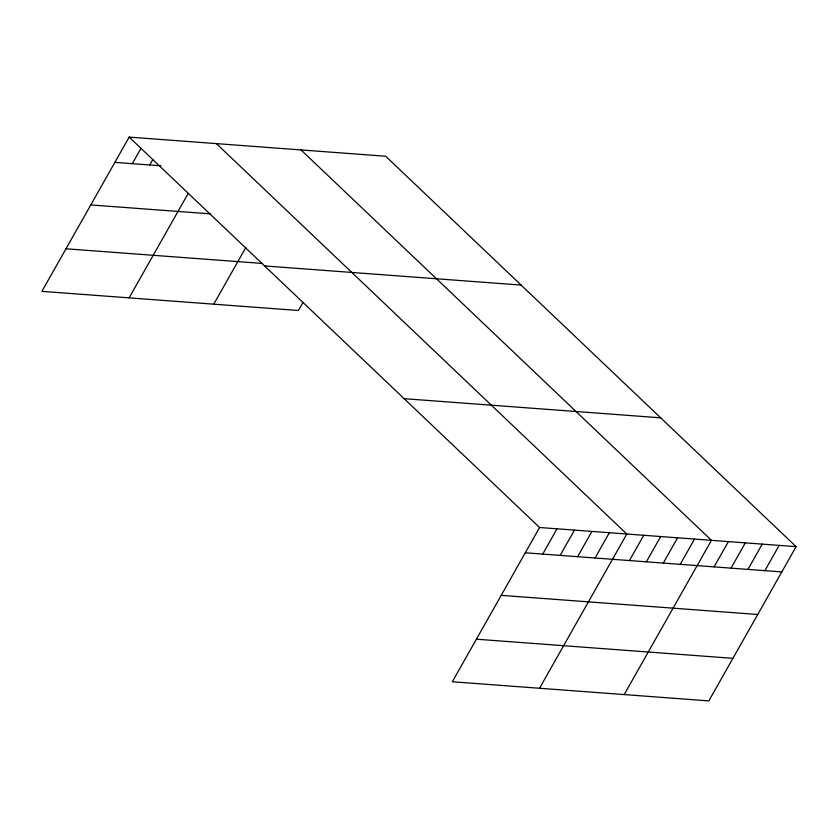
<?xml version="1.0" encoding="UTF-8"?>
<svg xmlns="http://www.w3.org/2000/svg" width="838" height="838" viewBox="0 0 838 838"><rect width="100%" height="100%" fill="white"/><g stroke="black" fill="none" stroke-linecap="round" stroke-linejoin="round"><path stroke-width="1.26" d="M796.1 546.648L539.588 527.511L452.321 681.755L708.833 700.893L796.1 546.648L385.679 156.245L129.167 137.107L41.9 291.352L298.412 310.489L302.853 302.644M132.31 163.672L141.014 148.295M149.751 164.981L152.862 159.482M129.115 297.857L188.141 193.526M213.763 304.173L245.911 247.357M542.731 554.086L557.029 528.82M560.172 555.385L574.47 530.119M577.623 556.683L591.911 531.418M595.064 557.993L609.362 532.717M539.536 688.26L626.803 534.026L216.382 143.612M629.432 560.559L643.731 535.283M646.36 561.816L660.658 536.55M663.298 563.084L677.586 537.807M680.226 564.341L694.524 539.075M624.184 694.576L711.452 540.332L301.031 149.929M714.081 566.865L728.379 541.599M731.019 568.133L745.307 542.867M747.946 569.4L762.245 544.124M764.874 570.657L779.172 545.391M114.869 162.373L160.969 165.809M90.787 204.933L210.558 213.868M65.982 248.792L262.587 263.457M264.609 265.939L521.121 285.077M404.146 398.679L660.658 417.816M525.29 552.787L781.802 571.925M501.208 595.347L757.72 614.484M476.403 639.195L732.915 658.333M129.167 137.107L539.588 527.511"/></g></svg>
